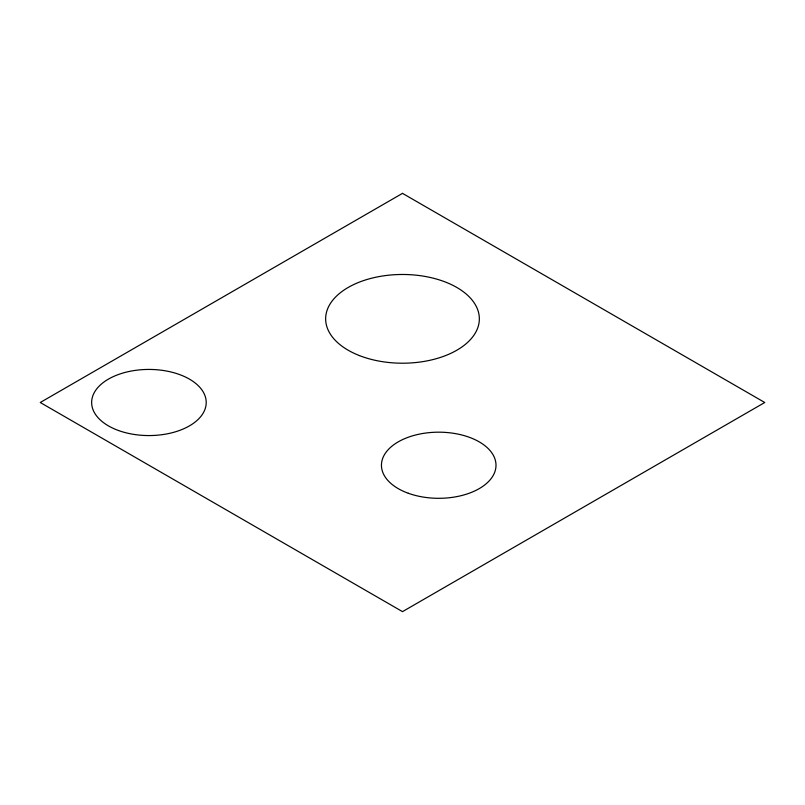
<?xml version="1.0" encoding="UTF-8"?>
<svg xmlns="http://www.w3.org/2000/svg" width="805" height="805" viewBox="0 0 805 805"><rect width="100%" height="100%" fill="white"/><g stroke="black" fill="none" stroke-linecap="round" stroke-linejoin="round"><path stroke-width="1.21" d="M402.5 193.361L40.25 402.5L402.5 611.639L764.75 402.5L402.5 193.361M118.556 430.534A57.276 33.065 0 0 0 206.171 403.667A57.276 33.065 0 0 0 122.048 373.299A57.276 33.065 0 0 0 118.556 430.534M408.316 493.264A57.276 33.065 0 0 0 495.961 466.437A57.276 33.065 0 0 0 411.898 436.028A57.276 33.065 0 0 0 408.316 493.264M359.433 355.589A76.847 44.366 0 0 0 479.146 322.01A76.847 44.366 0 0 0 368.921 278.933A76.847 44.366 0 0 0 359.433 355.589"/></g></svg>
